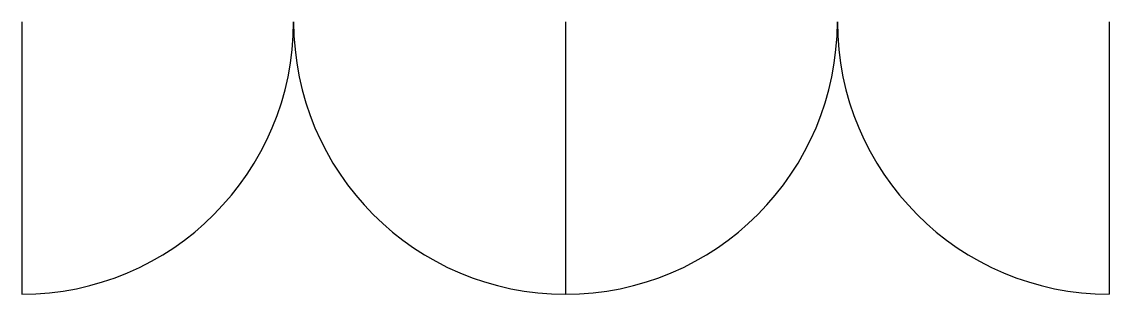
# Model space of a CAD drawing. Extents: x -0.5 to 0.5, y -0.25 to 0.
import ezdxf

# ---------------------------------------------------------------- set-up
doc = ezdxf.new("R2010")
doc.units = 0
doc.header["$LTSCALE"] = 100
doc.header["$MEASUREMENT"] = 0
doc.layers.get('0').update_dxf_attribs({"linetype": 'CONTINUOUS'})

msp = doc.modelspace()

# ---------------------------------------------------------------- linework, layer by layer
at = {"color": 11}
for p, q in [((-0.5, 0), (-0.5, -0.25)), ((0, 0), (0, -0.25)), ((0.5, 0), (0.5, -0.25))]:
    msp.add_line(p, q, dxfattribs=at)
at = {"color": 3}
for centre, start, end in [((-0.5, 0), 270, 0), ((0, 0), 180, 0), ((0.5, 0), 180, 270)]:
    msp.add_arc(centre, 0.25, start, end, dxfattribs=at)

doc.saveas('drawing.dxf')
